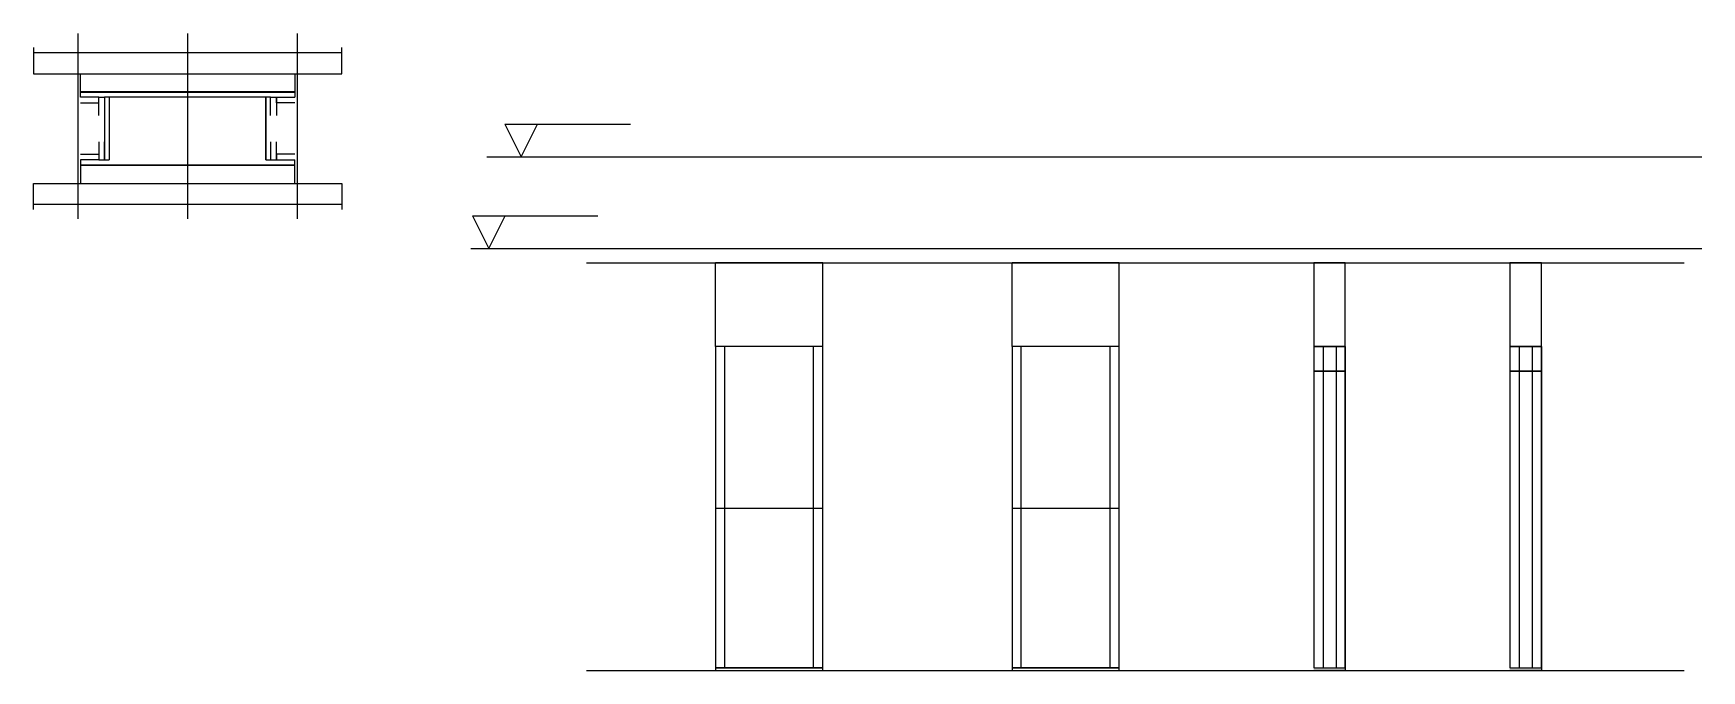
# Model space of a CAD drawing. Header units: metres. Extents: x 14595 to 15872, y -1766 to -1279.
import ezdxf

# ---------------------------------------------------------------- set-up
doc = ezdxf.new("R2010")
doc.units = ezdxf.units.M
for name, color, linetype in [('CHAPA', 7, 'Continuous'), ('COTA', 7, 'Continuous'), ('Hachura', 7, 'Continuous'), ('Madeira', 7, 'Continuous'), ('NIVEL 1° PAV.', 7, 'Continuous'), ('NIVEL 2° PAV.', 7, 'Continuous'), ('Nível', 7, 'Continuous'), ('Painéis', 7, 'Continuous'), ('Perfil Metálico', 7, 'Continuous'), ('SARR_2.2x7', 7, 'Continuous'), ('SARRAFO', 7, 'Continuous')]:
    doc.layers.add(name, color=color, linetype=linetype)

msp = doc.modelspace()

# ---------------------------------------------------------------- linework, layer by layer
at = {"layer": 'CHAPA', "color": 7, "lineweight": 25}
for points in [[(14631.2, -1327.4), (14631.2, -1323.4), (14795.2, -1323.4), (14795.2, -1327.4)], [(14631.2, -1327.4), (14631.2, -1323.4), (14795.2, -1323.4), (14795.2, -1327.4)], [(14653.2, -1327.4), (14649.6, -1327.4), (14649.6, -1375.4), (14653.2, -1375.4)], [(14653.2, -1327.4), (14649.6, -1327.4), (14649.6, -1375.4), (14653.2, -1375.4)], [(14776.8, -1327.4), (14773.2, -1327.4), (14773.2, -1375.4), (14776.8, -1375.4)], [(14776.8, -1327.4), (14773.2, -1327.4), (14773.2, -1375.4), (14776.8, -1375.4)], [(14631.2, -1375.4), (14631.2, -1379.4), (14795.2, -1379.4), (14795.2, -1375.4)], [(14631.2, -1375.4), (14631.2, -1379.4), (14795.2, -1379.4), (14795.2, -1375.4)]]:
    msp.add_lwpolyline(points, dxfattribs=at)
at = {"layer": 'COTA', "color": 7, "lineweight": 25}
for p, q in [((15199.3, -1454), (15117.3, -1454)), ((15117.3, -1518), (15117.3, -1454)), ((15199.3, -1518), (15199.3, -1454)), ((15426.2, -1454), (15344.2, -1454)), ((15344.2, -1518), (15344.2, -1454)), ((15426.2, -1518), (15426.2, -1454))]:
    msp.add_line(p, q, dxfattribs=at)
for points in [[(15599.2, -1518), (15599.2, -1454), (15575.2, -1454), (15575.2, -1518)], [(15749.3, -1518), (15749.3, -1454), (15725.3, -1454), (15725.3, -1518)]]:
    msp.add_lwpolyline(points, dxfattribs=at)
at = {"layer": 'Hachura', "color": 7, "lineweight": 25}
for p, q in [((14629.2, -1278.6), (14629.2, -1420.4)), ((14713.2, -1278.6), (14713.2, -1420.4)), ((14797.2, -1278.6), (14797.2, -1420.4))]:
    msp.add_line(p, q, dxfattribs=at)
at = {"layer": 'Madeira', "color": 7, "lineweight": 25}
for points in [[(14795.2, -1309.3), (14795.2, -1323.3), (14631.2, -1323.3), (14631.2, -1309.3)], [(14795.2, -1393.4), (14795.2, -1379.4), (14631.2, -1379.4), (14631.2, -1393.4)]]:
    msp.add_lwpolyline(points, dxfattribs=at)
at = {"layer": 'NIVEL 1° PAV.', "color": 7, "lineweight": 25}
for p, q in [((14956.1, -1348), (15052.1, -1348)), ((14956.1, -1348), (14968.6, -1373)), ((14968.6, -1373), (14981.1, -1348)), ((14942.3, -1373), (15872, -1373))]:
    msp.add_line(p, q, dxfattribs=at)
at = {"layer": 'NIVEL 2° PAV.', "color": 7, "lineweight": 25}
for p, q in [((14931.3, -1418), (15027.3, -1418)), ((14931.3, -1418), (14943.8, -1443)), ((14943.8, -1443), (14956.3, -1418)), ((14929.9, -1443), (15872, -1443))]:
    msp.add_line(p, q, dxfattribs=at)
at = {"layer": 'Nível', "color": 7, "lineweight": 25}
for p, q in [((15018.6, -1454), (15858.5, -1454)), ((15018.6, -1766), (15858.5, -1766))]:
    msp.add_line(p, q, dxfattribs=at)
at = {"layer": 'Painéis', "color": 7, "lineweight": 25}
for p, q in [((15117.3, -1518), (15117.3, -1766)), ((15199.3, -1518), (15117.3, -1518)), ((15199.3, -1766), (15199.3, -1518)), ((15344.2, -1518), (15344.2, -1766)), ((15426.2, -1518), (15344.2, -1518)), ((15426.2, -1766), (15426.2, -1518)), ((15575.2, -1518), (15575.2, -1764)), ((15575.2, -1518), (15599.2, -1518)), ((15599.2, -1518), (15575.2, -1518)), ((15599.2, -1518), (15575.2, -1518)), ((15599.2, -1518), (15575.2, -1518)), ((15599.2, -1764), (15599.2, -1518)), ((15599.2, -1518), (15599.2, -1764)), ((15725.3, -1518), (15725.3, -1764)), ((15725.3, -1518), (15749.3, -1518)), ((15749.3, -1518), (15725.3, -1518)), ((15749.3, -1518), (15725.3, -1518)), ((15749.3, -1518), (15725.3, -1518)), ((15749.3, -1764), (15749.3, -1518)), ((15749.3, -1518), (15749.3, -1764)), ((15575.2, -1537), (15599.2, -1537)), ((15599.2, -1537), (15575.2, -1537)), ((15599.2, -1537), (15575.2, -1537)), ((15599.2, -1537), (15575.2, -1537)), ((15725.3, -1537), (15749.3, -1537)), ((15749.3, -1537), (15725.3, -1537)), ((15749.3, -1537), (15725.3, -1537)), ((15749.3, -1537), (15725.3, -1537)), ((15199.3, -1642), (15117.3, -1642)), ((15426.2, -1642), (15344.2, -1642)), ((15117.3, -1764), (15199.3, -1764)), ((15344.2, -1764), (15426.2, -1764)), ((15575.2, -1764), (15599.2, -1764)), ((15725.3, -1764), (15749.3, -1764))]:
    msp.add_line(p, q, dxfattribs=at)
for points in [[(14773.2, -1375.4), (14773.2, -1327.4), (14653.2, -1327.4), (14653.2, -1375.4)], [(15199.3, -1764), (15117.3, -1764), (15117.3, -1766), (15199.3, -1766)], [(15426.2, -1764), (15344.2, -1764), (15344.2, -1766), (15426.2, -1766)], [(15575.2, -1764), (15599.2, -1764), (15599.2, -1766), (15575.2, -1766)], [(15725.3, -1764), (15749.3, -1764), (15749.3, -1766), (15725.3, -1766)]]:
    msp.add_lwpolyline(points, dxfattribs=at)
at = {"layer": 'Perfil Metálico', "color": 7, "lineweight": 25}
for points in [[(14595.2, -1289.4), (14595.2, -1309.4), (14831.2, -1309.4), (14831.2, -1289.4)], [(14831.2, -1305.4), (14831.2, -1293.4), (14595.2, -1293.4), (14595.2, -1305.4)], [(14595.2, -1413.4), (14595.2, -1393.4), (14831.2, -1393.4), (14831.2, -1413.4)], [(14831.2, -1397.4), (14831.2, -1409.4), (14595.2, -1409.4), (14595.2, -1397.4)]]:
    msp.add_lwpolyline(points, dxfattribs=at)
at = {"layer": 'SARR_2.2x7', "color": 7, "lineweight": 25}
for p, q in [((15124.3, -1764), (15124.3, -1518)), ((15192.3, -1764), (15192.3, -1518)), ((15351.2, -1764), (15351.2, -1518)), ((15419.2, -1764), (15419.2, -1518)), ((15582.2, -1518), (15582.2, -1764)), ((15582.2, -1518), (15582.2, -1518)), ((15582.2, -1518), (15582.2, -1518)), ((15592.2, -1518), (15592.2, -1764)), ((15592.2, -1518), (15592.2, -1518)), ((15592.2, -1518), (15592.2, -1518)), ((15732.3, -1518), (15732.3, -1764)), ((15732.3, -1518), (15732.3, -1518)), ((15732.3, -1518), (15732.3, -1518)), ((15742.3, -1518), (15742.3, -1764)), ((15742.3, -1518), (15742.3, -1518)), ((15742.3, -1518), (15742.3, -1518)), ((15582.2, -1537), (15582.2, -1537)), ((15582.2, -1537), (15582.2, -1537)), ((15592.2, -1537), (15592.2, -1537)), ((15592.2, -1537), (15592.2, -1537)), ((15732.3, -1537), (15732.3, -1537)), ((15732.3, -1537), (15732.3, -1537)), ((15742.3, -1537), (15742.3, -1537)), ((15742.3, -1537), (15742.3, -1537)), ((15124.3, -1764), (15124.3, -1764)), ((15192.3, -1764), (15192.3, -1764)), ((15351.2, -1764), (15351.2, -1764)), ((15419.2, -1764), (15419.2, -1764))]:
    msp.add_line(p, q, dxfattribs=at)
at = {"layer": 'SARRAFO', "color": 7, "lineweight": 25}
for points in [[(14631.2, -1331.8), (14645.2, -1331.8), (14645.2, -1327.4), (14631.2, -1327.4)], [(14645.2, -1341.4), (14645.2, -1327.4), (14649.6, -1327.4), (14649.6, -1341.4)], [(14776.8, -1341.4), (14776.8, -1327.4), (14781.2, -1327.4), (14781.2, -1341.4)], [(14795.2, -1331.8), (14781.2, -1331.8), (14781.2, -1327.4), (14795.2, -1327.4)], [(14645.2, -1361.4), (14645.2, -1375.4), (14649.6, -1375.4), (14649.6, -1361.4)], [(14776.8, -1361.4), (14776.8, -1375.4), (14781.2, -1375.4), (14781.2, -1361.4)], [(14631.2, -1371), (14645.2, -1371), (14645.2, -1375.4), (14631.2, -1375.4)], [(14795.2, -1371), (14781.2, -1371), (14781.2, -1375.4), (14795.2, -1375.4)]]:
    msp.add_lwpolyline(points, dxfattribs=at)

doc.saveas('drawing.dxf')
